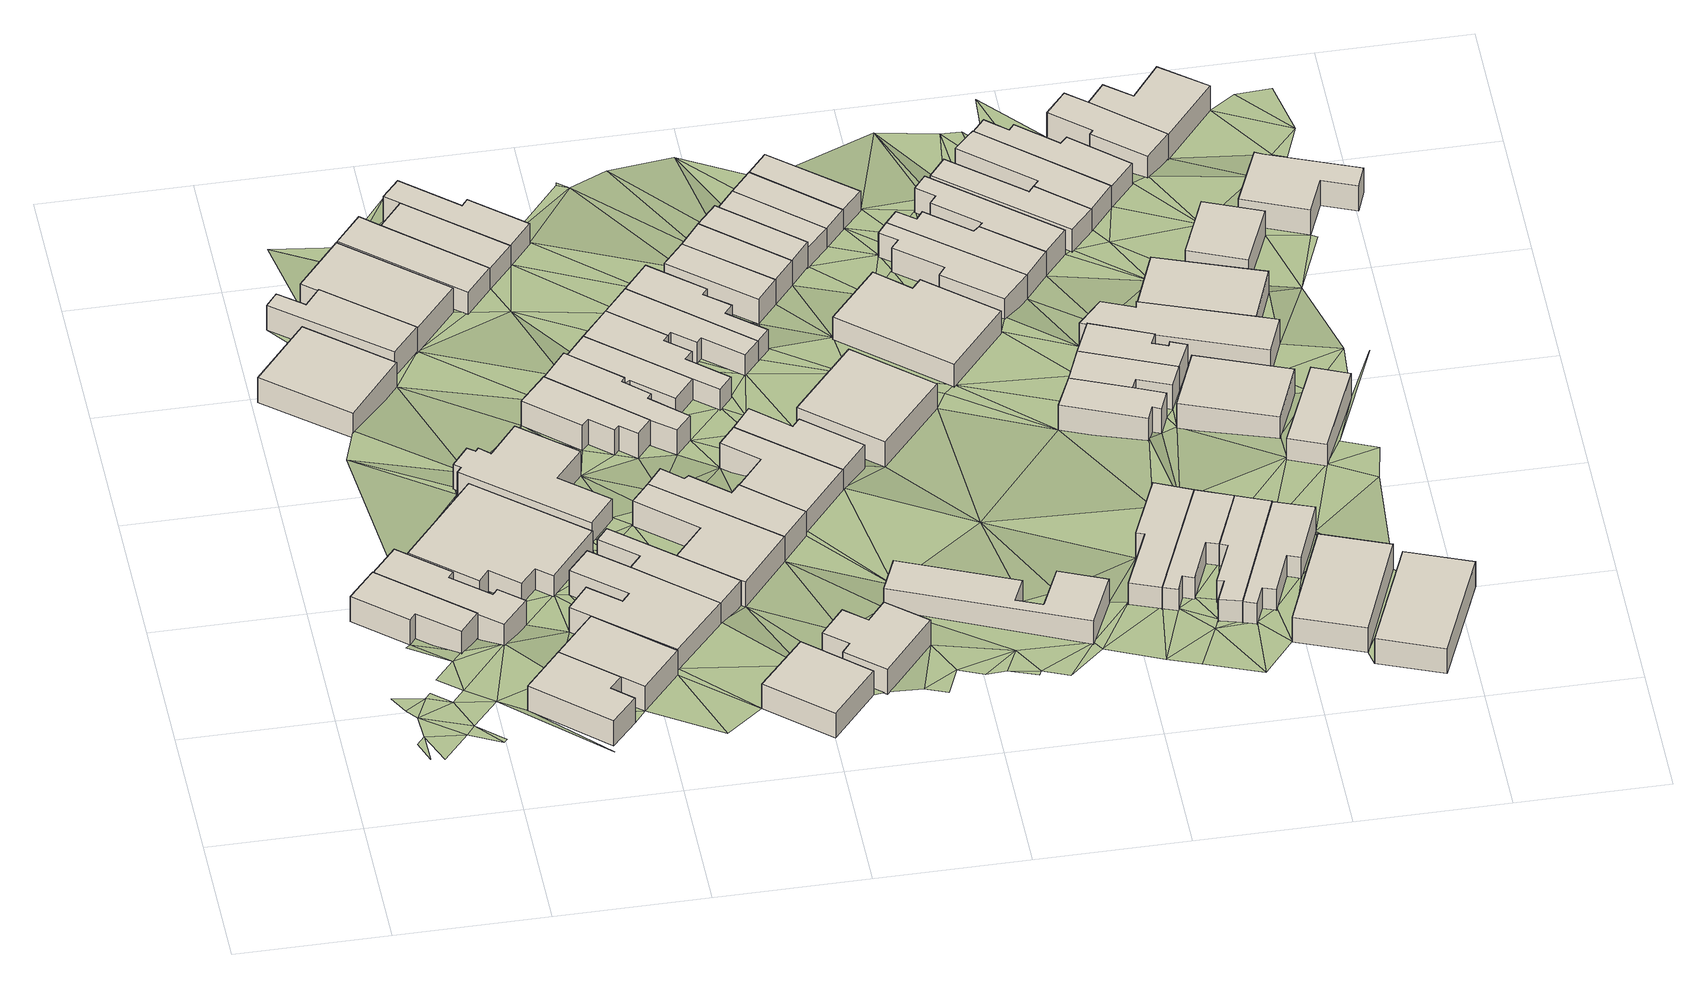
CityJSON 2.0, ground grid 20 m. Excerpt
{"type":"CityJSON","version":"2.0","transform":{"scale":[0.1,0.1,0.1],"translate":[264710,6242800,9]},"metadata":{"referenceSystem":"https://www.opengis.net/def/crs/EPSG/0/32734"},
"CityObjects":{
"building1":{"type":"Building","attributes":{"address":"41 Devon Street Woodstock Cape Town","building":"house","building:levels":1,"building_height":4.1,"plus_code":"4FRW3FC3+GVG","ground_height":13.13,"roof_height":17.23},"geometry":[{"type":"Solid","lod":"1","boundaries":[[[[0,1,2,3]],[[1,4,5,2]],[[4,6,7,5]],[[6,8,9,7]],[[8,10,11,9]],[[10,0,3,11]],[[3,2,5,7,9,11]],[[10,8,6,4,1,0]]]]}]},
"building2":{"type":"Building","attributes":{"address":"39 Devon Street Woodstock Cape Town","building":"house","building:levels":1,"building_height":4.1,"plus_code":"4FRW3FC3+GVH","ground_height":12.89,"roof_height":16.99},"geometry":[{"type":"Solid","lod":"1","boundaries":[[[[12,13,14,15]],[[13,16,17,14]],[[16,18,19,17]],[[18,20,21,19]],[[20,22,23,21]],[[22,24,25,23]],[[24,26,27,25]],[[26,28,29,27]],[[28,12,15,29]],[[15,14,17,19,21,23,25,27,29]],[[28,26,24,22,20,18,16,13,12]]]]}]},
"building3":{"type":"Building","attributes":{"address":"18 Devon Street Woodstock Cape Town","building":"house","building:levels":1,"building_height":4.1,"plus_code":"4FRW3FC3+MVP","ground_height":11.15,"roof_height":15.25},"geometry":[{"type":"Solid","lod":"1","boundaries":[[[[30,31,32,33]],[[31,34,35,32]],[[34,36,37,35]],[[36,30,33,37]],[[33,32,35,37]],[[36,34,31,30]]]]}]},
"building4":{"type":"Building","attributes":{"address":"50 Greatmore Street Woodstock Cape Town","building":"house","building:levels":1,"building_height":4.1,"plus_code":"4FRW3FC3+CXR","ground_height":13.8,"roof_height":17.9},"geometry":[{"type":"Solid","lod":"1","boundaries":[[[[38,39,40,41]],[[39,42,43,40]],[[42,44,45,43]],[[44,46,47,45]],[[46,48,49,47]],[[48,38,41,49]],[[41,40,43,45,47,49]],[[48,46,44,42,39,38]]]]}]},
"building5":{"type":"Building","attributes":{"address":"Devon Street Woodstock Cape Town","building":"house","building:levels":1,"building_height":4.1,"plus_code":"4FRW3FC3+HWG","ground_height":11.9,"roof_height":16},"geometry":[{"type":"Solid","lod":"1","boundaries":[[[[50,51,52,53]],[[51,54,55,52]],[[54,56,57,55]],[[56,58,59,57]],[[58,60,61,59]],[[60,62,63,61]],[[62,64,65,63]],[[64,50,53,65]],[[53,52,55,57,59,61,63,65]],[[64,62,60,58,56,54,51,50]]]]}]},
"building6":{"type":"Building","attributes":{"address":"16 Devon Street Woodstock Cape Town","building":"house","building:levels":1,"building_height":4.1,"plus_code":"4FRW3FC3+PV9","ground_height":11.15,"roof_height":15.25},"geometry":[{"type":"Solid","lod":"1","boundaries":[[[[66,67,68,69]],[[67,70,71,68]],[[70,72,73,71]],[[72,74,75,73]],[[74,76,77,75]],[[76,66,69,77]],[[69,68,71,73,75,77]],[[76,74,72,70,67,66]]]]}]},
"building7":{"type":"Building","attributes":{"address":"48 Greatmore Street Woodstock Cape Town","building":"house","building:levels":1,"building_height":4.1,"plus_code":"4FRW3FC3+FX8","ground_height":13.8,"roof_height":17.9},"geometry":[{"type":"Solid","lod":"1","boundaries":[[[[38,78,79,41]],[[78,80,81,79]],[[80,82,83,81]],[[82,39,40,83]],[[39,38,41,40]],[[41,79,81,83,40]],[[39,82,80,78,38]]]]}]},
"building8":{"type":"Building","attributes":{"address":"14 Devon Street Woodstock Cape Town","building":"house","building:levels":1,"building_height":4.1,"plus_code":"4FRW3FC3+PWM","ground_height":10.81,"roof_height":14.91},"geometry":[{"type":"Solid","lod":"1","boundaries":[[[[84,85,86,87]],[[85,88,89,86]],[[88,90,91,89]],[[90,92,93,91]],[[92,84,87,93]],[[87,86,89,91,93]],[[92,90,88,85,84]]]]}]},
"building9":{"type":"Building","attributes":{"address":"33 Devon Street Woodstock Cape Town","building":"house","building:levels":1,"building_height":4.1,"plus_code":"4FRW3FC3+HXR","ground_height":11.9,"roof_height":16},"geometry":[{"type":"Solid","lod":"1","boundaries":[[[[94,95,96,97]],[[95,98,99,96]],[[98,100,101,99]],[[100,102,103,101]],[[102,104,105,103]],[[104,106,107,105]],[[106,108,109,107]],[[108,110,111,109]],[[110,112,113,111]],[[112,114,115,113]],[[114,116,117,115]],[[116,94,97,117]],[[97,96,99,101,103,105,107,109,111,113,115,117]],[[116,114,112,110,108,106,104,102,100,98,95,94]]]]}]},
"building10":{"type":"Building","attributes":{"address":"46 Greatmore Street Woodstock Cape Town","building":"house","building:levels":1,"building_height":4.1,"plus_code":"4FRW3FC4+G22","ground_height":12.89,"roof_height":16.99},"geometry":[{"type":"Solid","lod":"1","boundaries":[[[[118,119,120,121]],[[119,122,123,120]],[[122,124,125,123]],[[124,126,127,125]],[[126,128,129,127]],[[128,130,131,129]],[[130,132,133,131]],[[132,134,135,133]],[[134,118,121,135]],[[121,120,123,125,127,129,131,133,135]],[[134,132,130,128,126,124,122,119,118]]]]}]},
"building11":{"type":"Building","attributes":{"address":"12 Devon Street Woodstock Cape Town","building":"house","building:levels":1,"building_height":4.1,"plus_code":"4FRW3FC3+QW5","ground_height":10.04,"roof_height":14.14},"geometry":[{"type":"Solid","lod":"1","boundaries":[[[[136,137,138,139]],[[137,140,141,138]],[[140,142,143,141]],[[142,144,145,143]],[[144,136,139,145]],[[139,138,141,143,145]],[[144,142,140,137,136]]]]}]},
"building12":{"type":"Building","attributes":{"address":"44 Greatmore Street Woodstock Cape Town","building":"house","building:levels":1,"building_height":4.1,"plus_code":"4FRW3FC4+G28","ground_height":12.8,"roof_height":16.9},"geometry":[{"type":"Solid","lod":"1","boundaries":[[[[146,147,148,149]],[[147,150,151,148]],[[150,152,153,151]],[[152,154,155,153]],[[154,156,157,155]],[[156,158,159,157]],[[158,146,149,159]],[[149,148,151,153,155,157,159]],[[158,156,154,152,150,147,146]]]]}]},
"building13":{"type":"Building","attributes":{"address":"10 Devon Street Woodstock Cape Town","building":"house","building:levels":1,"building_height":4.1,"plus_code":"4FRW3FC3+QX6","ground_height":9.81,"roof_height":13.91},"geometry":[{"type":"Solid","lod":"1","boundaries":[[[[160,161,162,163]],[[161,164,165,162]],[[164,166,167,165]],[[166,160,163,167]],[[163,162,165,167]],[[166,164,161,160]]]]}]},
"building14":{"type":"Building","attributes":{"address":"31 Devon Street Woodstock Cape Town","building":"house","building:levels":1,"building_height":4.1,"plus_code":"4FRW3FC3+JXQ","ground_height":11.9,"roof_height":16},"geometry":[{"type":"Solid","lod":"1","boundaries":[[[[168,169,170,171]],[[169,172,173,170]],[[172,174,175,173]],[[174,176,177,175]],[[176,178,179,177]],[[178,180,181,179]],[[180,182,183,181]],[[182,168,171,183]],[[171,170,173,175,177,179,181,183]],[[182,180,178,176,174,172,169,168]]]]}]},
"building15":{"type":"Building","attributes":{"address":"31 Greatmore Street Woodstock Cape Town","building":"house","building:levels":1,"building_height":4.1,"plus_code":"4FRW3FC4+C3P","ground_height":13.75,"roof_height":17.85},"geometry":[{"type":"Solid","lod":"1","boundaries":[[[[184,185,186,187]],[[185,188,189,186]],[[188,190,191,189]],[[190,184,187,191]],[[187,186,189,191]],[[190,188,185,184]]]]}]},
"building16":{"type":"Building","attributes":{"address":"8 Devon Street Woodstock Cape Town","building":"house","building:levels":1,"building_height":4.1,"plus_code":"4FRW3FC3+QXG","ground_height":9.81,"roof_height":13.91},"geometry":[{"type":"Solid","lod":"1","boundaries":[[[[161,160,163,162]],[[160,192,193,163]],[[192,194,195,193]],[[194,196,197,195]],[[196,198,199,197]],[[198,200,201,199]],[[200,161,162,201]],[[162,163,193,195,197,199,201]],[[200,198,196,194,192,160,161]]]]}]},
"building17":{"type":"Building","attributes":{"address":"42 Greatmore Street Woodstock Cape Town","building":"house","building:levels":1,"building_height":4.1,"plus_code":"4FRW3FC4+G3J","ground_height":12.8,"roof_height":16.9},"geometry":[{"type":"Solid","lod":"1","boundaries":[[[[202,203,204,205]],[[203,206,207,204]],[[206,208,209,207]],[[208,147,148,209]],[[147,146,149,148]],[[146,210,211,149]],[[210,202,205,211]],[[205,204,207,209,148,149,211]],[[210,146,147,208,206,203,202]]]]}]},
"building18":{"type":"Building","attributes":{"address":"29 Devon Street Woodstock Cape Town","building":"house","building:levels":1,"building_height":4.1,"plus_code":"4FRW3FC4+J2V","ground_height":11.76,"roof_height":15.86},"geometry":[{"type":"Solid","lod":"1","boundaries":[[[[212,213,214,215]],[[213,216,217,214]],[[216,218,219,217]],[[218,220,221,219]],[[220,222,223,221]],[[222,224,225,223]],[[224,226,227,225]],[[226,228,229,227]],[[228,212,215,229]],[[215,214,217,219,221,223,225,227,229]],[[228,226,224,222,220,218,216,213,212]]]]}]},
"building19":{"type":"Building","attributes":{"address":"40 Greatmore Street Woodstock Cape Town","building":"house","building:levels":1,"building_height":4.1,"plus_code":"4FRW3FC4+H33","ground_height":12.8,"roof_height":16.9},"geometry":[{"type":"Solid","lod":"1","boundaries":[[[[203,202,205,204]],[[202,230,231,205]],[[230,232,233,231]],[[232,234,235,233]],[[234,236,237,235]],[[236,238,239,237]],[[238,240,241,239]],[[240,203,204,241]],[[204,205,231,233,235,237,239,241]],[[240,238,236,234,232,230,202,203]]]]}]},
"building20":{"type":"Building","attributes":{"address":"27 Devon Street Woodstock Cape Town","building":"house","building:levels":1,"building_height":4.1,"plus_code":"4FRW3FC4+M28","ground_height":10.81,"roof_height":14.91},"geometry":[{"type":"Solid","lod":"1","boundaries":[[[[242,243,244,245]],[[243,246,247,244]],[[246,248,249,247]],[[248,250,251,249]],[[250,252,253,251]],[[252,242,245,253]],[[245,244,247,249,251,253]],[[252,250,248,246,243,242]]]]}]},
"building21":{"type":"Building","attributes":{"address":"29 Greatmore Street Woodstock Cape Town","building":"house","building:levels":1,"building_height":4.1,"plus_code":"4FRW3FC4+F43","ground_height":13.37,"roof_height":17.47},"geometry":[{"type":"Solid","lod":"1","boundaries":[[[[254,255,256,257]],[[255,258,259,256]],[[258,260,261,259]],[[260,262,263,261]],[[262,264,265,263]],[[264,266,267,265]],[[266,268,269,267]],[[268,254,257,269]],[[257,256,259,261,263,265,267,269]],[[268,266,264,262,260,258,255,254]]]]}]},
"building22":{"type":"Building","attributes":{"address":"25 Devon Street Woodstock Cape Town","building":"house","building:levels":1,"building_height":4.1,"plus_code":"4FRW3FC4+M2H","ground_height":10.81,"roof_height":14.91},"geometry":[{"type":"Solid","lod":"1","boundaries":[[[[270,242,245,271]],[[242,252,253,245]],[[252,272,273,253]],[[272,274,275,273]],[[274,276,277,275]],[[276,278,279,277]],[[278,280,281,279]],[[280,282,283,281]],[[282,270,271,283]],[[271,245,253,273,275,277,279,281,283]],[[282,280,278,276,274,272,252,242,270]]]]}]},
"building23":{"type":"Building","attributes":{"address":"38 Greatmore Street Woodstock Cape Town","building":"house","building:levels":1,"building_height":4.1,"plus_code":"4FRW3FC4+H3Q","ground_height":11.76,"roof_height":15.86},"geometry":[{"type":"Solid","lod":"1","boundaries":[[[[284,285,286,287]],[[285,288,289,286]],[[288,290,291,289]],[[290,292,293,291]],[[292,294,295,293]],[[294,284,287,295]],[[287,286,289,291,293,295]],[[294,292,290,288,285,284]]]]}]},
"building24":{"type":"Building","attributes":{"address":"23 Devon Street Woodstock Cape Town","building":"house","building:levels":1,"building_height":4.1,"plus_code":"4FRW3FC4+M3R","ground_height":10.81,"roof_height":14.91},"geometry":[{"type":"Solid","lod":"1","boundaries":[[[[296,270,271,297]],[[270,282,283,271]],[[282,298,299,283]],[[298,300,301,299]],[[300,302,303,301]],[[302,304,305,303]],[[304,306,307,305]],[[306,296,297,307]],[[297,271,283,299,301,303,305,307]],[[306,304,302,300,298,282,270,296]]]]}]},
"building25":{"type":"Building","attributes":{"address":"36 Greatmore Street Woodstock Cape Town","building":"house","building:levels":1,"building_height":4.1,"plus_code":"4FRW3FC4+H4V","ground_height":11.76,"roof_height":15.86},"geometry":[{"type":"Solid","lod":"1","boundaries":[[[[284,308,309,287]],[[308,310,311,309]],[[310,312,313,311]],[[312,314,315,313]],[[314,285,286,315]],[[285,284,287,286]],[[287,309,311,313,315,286]],[[285,314,312,310,308,284]]]]}]},
"building26":{"type":"Building","attributes":{"address":"21 Devon Street Woodstock Cape Town","building":"house","building:levels":1,"building_height":4.1,"plus_code":"4FRW3FC4+M3W","ground_height":10.82,"roof_height":14.92},"geometry":[{"type":"Solid","lod":"1","boundaries":[[[[296,306,307,297]],[[306,316,317,307]],[[316,318,319,317]],[[318,320,321,319]],[[320,322,323,321]],[[322,324,325,323]],[[324,326,327,325]],[[326,296,297,327]],[[297,307,317,319,321,323,325,327]],[[326,324,322,320,318,316,306,296]]]]}]},
"building27":{"type":"Building","attributes":{"address":"19B Devon Street Woodstock Cape Town","building":"house","building:levels":1,"building_height":4.1,"plus_code":"4FRW3FC4+P39","ground_height":10.82,"roof_height":14.92},"geometry":[{"type":"Solid","lod":"1","boundaries":[[[[328,329,330,331]],[[329,332,333,330]],[[332,334,335,333]],[[334,328,331,335]],[[331,330,333,335]],[[334,332,329,328]]]]}]},
"building28":{"type":"Building","attributes":{"address":"25 Greatmore Street Woodstock Cape Town","building":"house","building:levels":1,"building_height":4.1,"plus_code":"4FRW3FC4+F5G","ground_height":12.8,"roof_height":16.9},"geometry":[{"type":"Solid","lod":"1","boundaries":[[[[336,337,338,339]],[[337,340,341,338]],[[340,342,343,341]],[[342,344,345,343]],[[344,346,347,345]],[[346,348,349,347]],[[348,350,351,349]],[[350,336,339,351]],[[339,338,341,343,345,347,349,351]],[[350,348,346,344,342,340,337,336]]]]}]},
"building29":{"type":"Building","attributes":{"address":"19A Devon Street Woodstock Cape Town","building":"house","building:levels":1,"building_height":4.1,"plus_code":"4FRW3FC4+P4C","ground_height":10.82,"roof_height":14.92},"geometry":[{"type":"Solid","lod":"1","boundaries":[[[[352,328,331,353]],[[328,334,335,331]],[[334,354,355,335]],[[354,352,353,355]],[[353,331,335,355]],[[354,334,328,352]]]]}]},
"building30":{"type":"Building","attributes":{"address":"32 Greatmore Street Woodstock Cape Town","building":"house","building:levels":1,"building_height":4.1,"plus_code":"4FRW3FC4+J5C","ground_height":11.6,"roof_height":15.7},"geometry":[{"type":"Solid","lod":"1","boundaries":[[[[356,357,358,359]],[[357,360,361,358]],[[360,362,363,361]],[[362,356,359,363]],[[359,358,361,363]],[[362,360,357,356]]]]}]},
"building31":{"type":"Building","attributes":{"address":"19 Devon Street Woodstock Cape Town","building":"house","building:levels":1,"building_height":4.1,"plus_code":"4FRW3FC4+P4M","ground_height":10.82,"roof_height":14.92},"geometry":[{"type":"Solid","lod":"1","boundaries":[[[[364,352,353,365]],[[352,354,355,353]],[[354,366,367,355]],[[366,364,365,367]],[[365,353,355,367]],[[366,354,352,364]]]]}]},
"building32":{"type":"Building","attributes":{"address":"17B Devon Street Woodstock Cape Town","building":"house","building:levels":1,"building_height":4.1,"plus_code":"4FRW3FC4+P4W","ground_height":9.77,"roof_height":13.87},"geometry":[{"type":"Solid","lod":"1","boundaries":[[[[368,369,370,371]],[[369,372,373,370]],[[372,374,375,373]],[[374,368,371,375]],[[371,370,373,375]],[[374,372,369,368]]]]}]},
"building33":{"type":"Building","attributes":{"address":"17A Devon Street Woodstock Cape Town","building":"house","building:levels":1,"building_height":4.1,"plus_code":"4FRW3FC4+Q49","ground_height":9.77,"roof_height":13.87},"geometry":[{"type":"Solid","lod":"1","boundaries":[[[[376,377,378,379]],[[377,368,371,378]],[[368,374,375,371]],[[374,376,379,375]],[[379,378,371,375]],[[374,368,377,376]]]]}]},
"building34":{"type":"Building","attributes":{"address":"17 Devon Street Woodstock Cape Town","building":"house","building:levels":1,"building_height":4.1,"plus_code":"4FRW3FC4+Q5C","ground_height":9.77,"roof_height":13.87},"geometry":[{"type":"Solid","lod":"1","boundaries":[[[[377,376,379,378]],[[376,380,381,379]],[[380,382,383,381]],[[382,377,378,383]],[[378,379,381,383]],[[382,380,376,377]]]]}]},
"building35":{"type":"Building","attributes":{"address":"28 Greatmore Street Woodstock Cape Town","building":"house","building:levels":1,"building_height":4.1,"plus_code":"4FRW3FC4+M5H","ground_height":10.89,"roof_height":14.99},"geometry":[{"type":"Solid","lod":"1","boundaries":[[[[384,385,386,387]],[[385,388,389,386]],[[388,390,391,389]],[[390,392,393,391]],[[392,394,395,393]],[[394,384,387,395]],[[387,386,389,391,393,395]],[[394,392,390,388,385,384]]]]}]},
"building36":{"type":"Building","attributes":{"address":"6 York Street Woodstock Cape Town","building":"house","building:levels":1,"building_height":4.1,"plus_code":"4FRW3FC4+F7P","ground_height":12.21,"roof_height":16.31},"geometry":[{"type":"Solid","lod":"1","boundaries":[[[[396,397,398,399]],[[397,400,401,398]],[[400,402,403,401]],[[402,404,405,403]],[[404,406,407,405]],[[406,396,399,407]],[[399,398,401,403,405,407]],[[406,404,402,400,397,396]]]]}]},
"building37":{"type":"Building","attributes":{"address":"26 Greatmore Street Woodstock Cape Town","building":"house","building:levels":1,"building_height":4.1,"plus_code":"4FRW3FC4+P63","ground_height":10.55,"roof_height":14.65},"geometry":[{"type":"Solid","lod":"1","boundaries":[[[[408,409,410,411]],[[409,412,413,410]],[[412,414,415,413]],[[414,416,417,415]],[[416,418,419,417]],[[418,420,421,419]],[[420,422,423,421]],[[422,408,411,423]],[[411,410,413,415,417,419,421,423]],[[422,420,418,416,414,412,409,408]]]]}]},
"building38":{"type":"Building","attributes":{"address":"8 York Street Woodstock Cape Town","building":"house","building:levels":1,"building_height":4.1,"plus_code":"4FRW3FC4+G82","ground_height":12.21,"roof_height":16.31},"geometry":[{"type":"Solid","lod":"1","boundaries":[[[[396,406,407,399]],[[406,424,425,407]],[[424,426,427,425]],[[426,428,429,427]],[[428,430,431,429]],[[430,432,433,431]],[[432,434,435,433]],[[434,396,399,435]],[[399,407,425,427,429,431,433,435]],[[434,432,430,428,426,424,406,396]]]]}]},
"building39":{"type":"Building","attributes":{"address":"24 Greatmore Street Woodstock Cape Town","building":"house","building:levels":1,"building_height":4.1,"plus_code":"4FRW3FC4+P69","ground_height":10.55,"roof_height":14.65},"geometry":[{"type":"Solid","lod":"1","boundaries":[[[[408,436,437,411]],[[436,438,439,437]],[[438,440,441,439]],[[440,442,443,441]],[[442,444,445,443]],[[444,446,447,445]],[[446,409,410,447]],[[409,408,411,410]],[[411,437,439,441,443,445,447,410]],[[409,446,444,442,440,438,436,408]]]]}]},
"building40":{"type":"Building","attributes":{"address":"19 Greatmore Street Woodstock Cape Town","building":"house","building:levels":1,"building_height":4.1,"plus_code":"4FRW3FC4+J74","ground_height":11.37,"roof_height":15.47},"geometry":[{"type":"Solid","lod":"1","boundaries":[[[[448,449,450,451]],[[449,452,453,450]],[[452,454,455,453]],[[454,456,457,455]],[[456,458,459,457]],[[458,460,461,459]],[[460,448,451,461]],[[451,450,453,455,457,459,461]],[[460,458,456,454,452,449,448]]]]}]},
"building41":{"type":"Building","attributes":{"address":"10 York Street Woodstock Cape Town","building":"house","building:levels":1,"building_height":4.1,"plus_code":"4FRW3FC4+F8F","ground_height":12.21,"roof_height":16.31},"geometry":[{"type":"Solid","lod":"1","boundaries":[[[[434,432,433,435]],[[432,462,463,433]],[[462,464,465,463]],[[464,466,467,465]],[[466,468,469,467]],[[468,470,471,469]],[[470,472,473,471]],[[472,434,435,473]],[[435,433,463,465,467,469,471,473]],[[472,470,468,466,464,462,432,434]]]]}]},
"building42":{"type":"Building","attributes":{"address":"22 Greatmore Street Woodstock Cape Town","building":"house","building:levels":1,"building_height":4.1,"plus_code":"4FRW3FC4+P6Q","ground_height":10.55,"roof_height":14.65},"geometry":[{"type":"Solid","lod":"1","boundaries":[[[[436,474,475,437]],[[474,476,477,475]],[[476,478,479,477]],[[478,480,481,479]],[[480,482,483,481]],[[482,484,485,483]],[[484,438,439,485]],[[438,436,437,439]],[[437,475,477,479,481,483,485,439]],[[438,484,482,480,478,476,474,436]]]]}]},
"building43":{"type":"Building","attributes":{"address":"17 Greatmore Street Woodstock Cape Town","building":"house","building:levels":1,"building_height":4.1,"plus_code":"4FRW3FC4+J7G","ground_height":11.37,"roof_height":15.47},"geometry":[{"type":"Solid","lod":"1","boundaries":[[[[449,448,451,450]],[[448,486,487,451]],[[486,488,489,487]],[[488,490,491,489]],[[490,492,493,491]],[[492,449,450,493]],[[450,451,487,489,491,493]],[[492,490,488,486,448,449]]]]}]},
"building44":{"type":"Building","attributes":{"address":"12 York Street Woodstock Cape Town","building":"house","building:levels":1,"building_height":4.1,"plus_code":"4FRW3FC4+F8X","ground_height":12.15,"roof_height":16.25},"geometry":[{"type":"Solid","lod":"1","boundaries":[[[[494,495,496,497]],[[495,498,499,496]],[[498,500,501,499]],[[500,502,503,501]],[[502,504,505,503]],[[504,506,507,505]],[[506,508,509,507]],[[508,494,497,509]],[[497,496,499,501,503,505,507,509]],[[508,506,504,502,500,498,495,494]]]]}]},
"building45":{"type":"Building","attributes":{"address":"20 Greatmore Street Woodstock Cape Town","building":"house","building:levels":1,"building_height":4.1,"plus_code":"4FRW3FC4+P7M","ground_height":9.9,"roof_height":14},"geometry":[{"type":"Solid","lod":"1","boundaries":[[[[510,511,512,513]],[[511,514,515,512]],[[514,516,517,515]],[[516,518,519,517]],[[518,520,521,519]],[[520,510,513,521]],[[513,512,515,517,519,521]],[[520,518,516,514,511,510]]]]}]},
"building46":{"type":"Building","attributes":{"address":"15 Greatmore Street Woodstock Cape Town","building":"house","building:levels":1,"building_height":4.1,"plus_code":"4FRW3FC4+J7Q","ground_height":11.37,"roof_height":15.47},"geometry":[{"type":"Solid","lod":"1","boundaries":[[[[492,490,491,493]],[[490,522,523,491]],[[522,524,525,523]],[[524,526,527,525]],[[526,528,529,527]],[[528,530,531,529]],[[530,532,533,531]],[[532,492,493,533]],[[493,491,523,525,527,529,531,533]],[[532,530,528,526,524,522,490,492]]]]}]},
"building47":{"type":"Building","attributes":{"address":"14 York Street Woodstock Cape Town","building":"house","building:levels":1,"building_height":4.1,"plus_code":"4FRW3FC4+F93","ground_height":12.98,"roof_height":17.08},"geometry":[{"type":"Solid","lod":"1","boundaries":[[[[534,535,536,537]],[[535,538,539,536]],[[538,540,541,539]],[[540,534,537,541]],[[537,536,539,541]],[[540,538,535,534]]]]}]},
"building48":{"type":"Building","attributes":{"address":"18 Greatmore Street Woodstock Cape Town","building":"house","building:levels":1,"building_height":4.1,"plus_code":"4FRW3FC4+Q77","ground_height":9.9,"roof_height":14},"geometry":[{"type":"Solid","lod":"1","boundaries":[[[[510,542,543,513]],[[542,544,545,543]],[[544,546,547,545]],[[546,548,549,547]],[[548,511,512,549]],[[511,510,513,512]],[[513,543,545,547,549,512]],[[511,548,546,544,542,510]]]]}]},
"building49":{"type":"Building","attributes":{"address":"13 Greatmore Street Woodstock Cape Town","building":"house","building:levels":1,"building_height":4.1,"plus_code":"4FRW3FC4+J8Q","ground_height":11.23,"roof_height":15.33},"geometry":[{"type":"Solid","lod":"1","boundaries":[[[[550,551,552,553]],[[551,554,555,552]],[[554,556,557,555]],[[556,558,559,557]],[[558,560,561,559]],[[560,562,563,561]],[[562,564,565,563]],[[564,566,567,565]],[[566,550,553,567]],[[553,552,555,557,559,561,563,565,567]],[[566,564,562,560,558,556,554,551,550]]]]}]},
"building50":{"type":"Building","attributes":{"address":"Ons Plek 7 York Street Woodstock 7915 Cape Town","building":"residence","building:levels":1,"amenity":"social_facility","social_facility":"shelter","building_height":4.1,"plus_code":"4FRW3FC4+H8X","ground_height":11.23,"roof_height":15.33},"geometry":[{"type":"Solid","lod":"1","boundaries":[[[[568,569,570,571]],[[569,572,573,570]],[[572,574,575,573]],[[574,568,571,575]],[[571,570,573,575]],[[574,572,569,568]]]]}]},
"building51":{"type":"Building","attributes":{"address":"16 Greatmore Street Woodstock Cape Town","building":"house","building:levels":1,"building_height":4.1,"plus_code":"4FRW3FC4+Q79","ground_height":9.74,"roof_height":13.84},"geometry":[{"type":"Solid","lod":"1","boundaries":[[[[576,577,578,579]],[[577,580,581,578]],[[580,582,583,581]],[[582,584,585,583]],[[584,586,587,585]],[[586,588,589,587]],[[588,590,591,589]],[[590,576,579,591]],[[579,578,581,583,585,587,589,591]],[[590,588,586,584,582,580,577,576]]]]}]},
"building52":{"type":"Building","attributes":{"address":"16 York Street Woodstock Cape Town","building":"house","building:levels":1,"building_height":4.1,"plus_code":"4FRW3FC4+CCJ","ground_height":12.98,"roof_height":17.08},"geometry":[{"type":"Solid","lod":"1","boundaries":[[[[592,593,594,595]],[[593,596,597,594]],[[596,598,599,597]],[[598,592,595,599]],[[595,594,597,599]],[[598,596,593,592]]]]}]},
"building53":{"type":"Building","attributes":{"address":"9 Greatmore Street Woodstock Cape Town","building":"house","building:levels":1,"building_height":4.1,"plus_code":"4FRW3FC4+M89","ground_height":10.55,"roof_height":14.65},"geometry":[{"type":"Solid","lod":"1","boundaries":[[[[600,601,602,603]],[[601,604,605,602]],[[604,606,607,605]],[[606,600,603,607]],[[603,602,605,607]],[[606,604,601,600]]]]}]},
"building54":{"type":"Building","attributes":{"address":"9 York Street Woodstock Cape Town","building":"house","building:levels":1,"building_height":4.1,"plus_code":"4FRW3FC4+H9G","ground_height":11.23,"roof_height":15.33},"geometry":[{"type":"Solid","lod":"1","boundaries":[[[[608,609,610,611]],[[609,612,613,610]],[[612,614,615,613]],[[614,608,611,615]],[[611,610,613,615]],[[614,612,609,608]]]]}]},
"building55":{"type":"Building","attributes":{"address":"14 Greatmore Street Woodstock Cape Town","building":"house","building:levels":1,"building_height":4.1,"plus_code":"4FRW3FC4+Q8M","ground_height":9.74,"roof_height":13.84},"geometry":[{"type":"Solid","lod":"1","boundaries":[[[[616,617,618,619]],[[617,620,621,618]],[[620,622,623,621]],[[622,624,625,623]],[[624,626,627,625]],[[626,628,629,627]],[[628,616,619,629]],[[619,618,621,623,625,627,629]],[[628,626,624,622,620,617,616]]]]}]},
"building56":{"type":"Building","attributes":{"address":"7 Greatmore Street Woodstock Cape Town","building":"house","building:levels":1,"building_height":4.1,"plus_code":"4FRW3FC4+P93","ground_height":10.29,"roof_height":14.39},"geometry":[{"type":"Solid","lod":"1","boundaries":[[[[630,631,632,633]],[[631,634,635,632]],[[634,636,637,635]],[[636,630,633,637]],[[633,632,635,637]],[[636,634,631,630]]]]}]},
"building57":{"type":"Building","attributes":{"address":"12 Greatmore Street Woodstock Cape Town","building":"house","building:levels":1,"building_height":4.1,"plus_code":"4FRW3FC4+Q8Q","ground_height":9.48,"roof_height":13.58},"geometry":[{"type":"Solid","lod":"1","boundaries":[[[[638,639,640,641]],[[639,642,643,640]],[[642,644,645,643]],[[644,646,647,645]],[[646,648,649,647]],[[648,638,641,649]],[[641,640,643,645,647,649]],[[648,646,644,642,639,638]]]]}]},
"building58":{"type":"Building","attributes":{"address":"5 Greatmore Street Woodstock Cape Town","building":"house","building:levels":1,"building_height":4.1,"plus_code":"4FRW3FC4+PCF","ground_height":10.29,"roof_height":14.39},"geometry":[{"type":"Solid","lod":"1","boundaries":[[[[650,651,652,653]],[[651,654,655,652]],[[654,656,657,655]],[[656,658,659,657]],[[658,660,661,659]],[[660,662,663,661]],[[662,650,653,663]],[[653,652,655,657,659,661,663]],[[662,660,658,656,654,651,650]]]]}]},
"terrain1":{"type":"TINRelief","geometry":[{"type":"CompositeSurface","lod":"1","boundaries":[[[664,665,666]],[[667,668,669]],[[670,668,667]],[[671,664,672]],[[671,670,664]],[[670,673,668]],[[671,674,670]],[[670,674,673]],[[673,675,668]],[[674,671,676]],[[677,1,678]],[[673,674,679]],[[676,680,674]],[[681,682,677]],[[673,679,682]],[[4,1,683]],[[683,1,677]],[[684,677,682]],[[682,679,684]],[[684,683,677]],[[685,686,687]],[[683,684,8]],[[42,679,688]],[[679,42,39]],[[687,686,689]],[[39,684,679]],[[690,689,686]],[[691,685,687]],[[689,690,692]],[[693,685,691]],[[20,689,692]],[[20,694,689]],[[694,20,695]],[[696,693,102]],[[684,39,132]],[[691,687,50]],[[20,18,695]],[[684,132,18]],[[697,693,691]],[[72,31,74]],[[102,693,697]],[[698,695,18]],[[699,67,66]],[[82,132,39]],[[18,132,698]],[[102,30,696]],[[78,48,46]],[[48,78,38]],[[700,695,698]],[[106,697,691]],[[74,31,30]],[[701,702,699]],[[132,130,698]],[[698,130,124]],[[703,691,50]],[[102,100,98]],[[132,82,704]],[[122,698,124]],[[701,142,702]],[[74,30,76]],[[126,124,130]],[[142,705,702]],[[706,698,122]],[[94,102,98]],[[30,102,169]],[[707,698,706]],[[82,80,704]],[[130,128,126]],[[94,98,95]],[[80,78,708]],[[707,703,50]],[[706,122,709]],[[94,169,102]],[[709,707,706]],[[142,140,705]],[[122,119,709]],[[168,76,30]],[[701,85,142]],[[709,710,707]],[[710,703,707]],[[704,80,185]],[[185,80,708]],[[119,711,709]],[[168,30,169]],[[712,169,94]],[[705,140,713]],[[714,703,710]],[[715,142,85]],[[140,137,200]],[[712,94,116]],[[76,715,85]],[[114,716,116]],[[716,703,714]],[[710,717,714]],[[713,140,200]],[[172,169,712]],[[200,137,161]],[[715,76,718]],[[184,704,185]],[[76,168,719]],[[172,712,116]],[[704,184,720]],[[716,721,116]],[[721,716,714]],[[719,718,76]],[[722,713,200]],[[722,200,198]],[[176,172,116]],[[208,714,717]],[[721,723,116]],[[174,172,176]],[[176,116,180]],[[718,724,715]],[[116,723,180]],[[720,210,146]],[[184,210,720]],[[198,194,725]],[[176,180,178]],[[196,194,198]],[[724,718,726]],[[242,718,719]],[[236,723,238]],[[727,210,184]],[[218,180,723]],[[184,728,727]],[[725,194,729]],[[184,190,728]],[[180,218,182]],[[730,727,728]],[[242,270,718]],[[236,288,723]],[[731,210,727]],[[190,730,728]],[[732,733,224]],[[734,727,730]],[[288,218,723]],[[732,224,735]],[[296,726,718]],[[234,736,236]],[[731,202,210]],[[729,194,737]],[[190,738,730]],[[224,739,735]],[[224,222,739]],[[288,236,736]],[[296,718,270]],[[234,232,736]],[[222,220,739]],[[288,220,218]],[[326,737,726]],[[232,740,736]],[[288,736,741]],[[220,288,285]],[[731,742,202]],[[739,220,743]],[[744,729,737]],[[745,731,746]],[[326,726,296]],[[232,230,740]],[[743,747,739]],[[220,285,314]],[[731,745,742]],[[220,314,743]],[[254,738,748]],[[230,202,350]],[[282,749,750]],[[751,729,744]],[[350,202,742]],[[282,752,298]],[[750,752,282]],[[753,754,750]],[[350,740,230]],[[742,745,254]],[[755,748,756]],[[737,326,328]],[[743,314,757]],[[328,744,737]],[[757,754,743]],[[755,254,748]],[[751,744,758]],[[752,750,759]],[[754,759,750]],[[759,760,752]],[[761,740,350]],[[762,757,314]],[[757,759,754]],[[762,314,312]],[[326,324,329]],[[326,329,328]],[[757,762,759]],[[742,254,763]],[[310,762,312]],[[763,254,755]],[[320,324,322]],[[763,755,764]],[[352,744,328]],[[352,765,744]],[[324,332,329]],[[766,762,310]],[[767,320,318]],[[324,320,332]],[[768,763,764]],[[762,360,759]],[[769,761,350]],[[767,332,320]],[[766,761,356]],[[356,762,766]],[[770,759,360]],[[742,763,771]],[[772,763,768]],[[772,768,773]],[[765,352,364]],[[360,767,770]],[[769,356,761]],[[769,350,774]],[[364,775,765]],[[776,332,767]],[[334,332,776]],[[771,763,772]],[[767,360,776]],[[777,778,774]],[[772,779,771]],[[775,364,368]],[[354,334,776]],[[774,778,780]],[[769,357,356]],[[769,774,780]],[[775,368,377]],[[781,771,779]],[[360,782,776]],[[775,377,382]],[[390,354,776]],[[354,390,783]],[[360,357,784]],[[771,781,785]],[[360,784,782]],[[400,769,780]],[[786,771,785]],[[787,783,788]],[[452,357,769]],[[783,390,788]],[[400,780,786]],[[781,789,790]],[[785,781,790]],[[787,788,791]],[[784,357,452]],[[390,388,385]],[[786,785,400]],[[792,788,390]],[[390,385,792]],[[452,782,784]],[[769,400,397]],[[793,791,788]],[[794,790,789]],[[795,788,792]],[[769,397,452]],[[796,789,797]],[[400,785,402]],[[791,793,798]],[[799,791,798]],[[796,794,789]],[[792,385,800]],[[382,799,801]],[[800,385,802]],[[803,802,385]],[[449,782,452]],[[794,804,805]],[[796,797,806]],[[807,799,798]],[[794,796,808]],[[804,794,808]],[[798,809,810]],[[492,803,782]],[[449,492,782]],[[810,807,798]],[[802,803,811]],[[808,812,804]],[[807,813,799]],[[796,814,808]],[[801,799,813]],[[815,812,808]],[[806,816,796]],[[810,817,807]],[[818,804,812]],[[816,814,796]],[[819,807,817]],[[810,820,817]],[[818,821,804]],[[452,397,822]],[[823,811,803]],[[816,806,824]],[[825,818,812]],[[817,820,826]],[[813,827,801]],[[828,817,826]],[[803,492,823]],[[396,829,397]],[[801,827,516]],[[822,397,829]],[[811,823,408]],[[830,831,816]],[[824,830,816]],[[823,492,532]],[[801,516,832]],[[813,474,827]],[[396,434,829]],[[458,822,829]],[[830,824,833]],[[456,822,458]],[[408,823,834]],[[516,546,832]],[[458,829,835]],[[408,834,436]],[[460,486,448]],[[830,833,836]],[[516,837,546]],[[544,832,546]],[[835,460,458]],[[486,460,488]],[[838,827,474]],[[833,824,535]],[[516,839,837]],[[835,488,460]],[[544,840,832]],[[841,829,434]],[[829,841,835]],[[842,546,837]],[[490,488,835]],[[544,588,840]],[[843,834,844]],[[436,834,606]],[[845,490,835]],[[434,472,841]],[[530,528,524]],[[526,524,528]],[[606,474,436]],[[535,508,833]],[[530,524,522]],[[606,834,843]],[[588,586,584]],[[596,593,540]],[[846,588,584]],[[845,522,490]],[[838,474,606]],[[847,848,838]],[[849,835,841]],[[850,472,508]],[[508,535,534]],[[847,838,606]],[[622,846,584]],[[522,551,530]],[[850,841,472]],[[534,540,593]],[[580,584,582]],[[522,845,551]],[[580,622,584]],[[848,847,851]],[[847,606,852]],[[622,580,624]],[[853,508,534]],[[574,551,845]],[[849,841,614]],[[850,508,853]],[[580,626,624]],[[851,847,854]],[[580,855,626]],[[847,852,854]],[[849,614,574]],[[852,606,856]],[[851,854,855]],[[857,626,855]],[[614,551,574]],[[858,850,859]],[[850,853,859]],[[612,850,858]],[[857,855,854]],[[856,556,554]],[[856,630,852]],[[860,551,614]],[[554,551,860]],[[612,860,614]],[[861,856,554]],[[612,858,862]],[[630,856,861]],[[854,654,857]],[[860,861,554]],[[654,616,857]],[[656,854,631]],[[631,630,861]],[[656,654,854]],[[656,631,658]],[[861,658,631]],[[616,654,863]],[[639,616,863]],[[861,864,658]],[[863,654,651]],[[863,865,639]],[[865,866,639]],[[863,867,865]],[[866,865,868]]]}]}
},
"vertices":[
[43,338,41],[108,283,41],[108,283,82],[43,338,82],[116,293,41],[116,293,82],[167,251,41],[167,251,82],[192,281,41],[192,281,82],[78,378,41],[78,378,82],
[78,378,39],[192,281,39],[192,281,80],[78,378,80],[221,257,39],[221,257,80],[255,296,39],[255,296,80],[224,322,39],[224,322,80],[217,314,39],[217,314,80],[169,354,39],[169,354,80],[176,363,39],[176,363,80],[112,417,39],[112,417,80],
[178,774,21],[75,859,21],[75,859,62],[178,774,62],[5,776,21],[5,776,62],[109,691,21],[109,691,62],
[344,127,48],[276,186,48],[276,186,89],[344,127,89],[228,131,48],[228,131,89],[321,49,48],[321,49,89],[354,86,48],[354,86,89],[328,109,48],[328,109,89],
[225,531,29],[129,418,29],[129,418,70],[225,531,70],[207,352,29],[207,352,70],[221,369,29],[221,369,70],[257,338,29],[257,338,70],[278,362,29],[278,362,70],[298,345,29],[298,345,70],[360,418,29],[360,418,70],
[107,923,21],[87,898,21],[87,898,62],[107,923,62],[54,924,21],[54,924,62],[39,905,21],[39,905,62],[179,793,21],[179,793,62],[214,834,21],[214,834,62],
[370,105,48],[370,105,89],[421,163,48],[421,163,89],[327,244,48],[327,244,89],
[214,834,18],[271,900,18],[271,900,59],[214,834,59],[144,1007,18],[144,1007,59],[87,940,18],[87,940,59],[107,923,18],[107,923,59],
[299,625,29],[262,580,29],[262,580,70],[299,625,70],[248,593,29],[248,593,70],[244,588,29],[244,588,70],[234,595,29],[234,595,70],[212,568,29],[212,568,70],[221,561,29],[221,561,70],[215,554,29],[215,554,70],[361,433,29],[361,433,70],[394,472,29],[394,472,70],[334,522,29],[334,522,70],[371,565,29],[371,565,70],
[490,250,39],[392,334,39],[392,334,80],[490,250,80],[345,373,39],[345,373,80],[317,341,39],[317,341,80],[382,286,39],[382,286,80],[372,274,39],[372,274,80],[332,307,39],[332,307,80],[305,274,39],[305,274,80],[423,175,39],[423,175,80],
[323,937,10],[204,1038,10],[204,1038,51],[323,937,51],[181,1058,10],[181,1058,51],[147,1018,10],[147,1018,51],[289,897,10],[289,897,51],
[522,287,38],[452,346,38],[452,346,79],[522,287,79],[376,410,38],[376,410,79],[361,392,38],[361,392,79],[408,353,38],[408,353,79],[392,334,38],[392,334,79],[490,250,38],[490,250,79],
[356,975,8],[236,1076,8],[236,1076,49],[356,975,49],[204,1038,8],[204,1038,49],[323,937,8],[323,937,49],
[350,708,29],[315,669,29],[315,669,70],[350,708,70],[381,611,29],[381,611,70],[390,621,29],[390,621,70],[419,596,29],[419,596,70],[425,603,29],[425,603,70],[446,585,29],[446,585,70],[465,607,29],[465,607,70],
[573,154,48],[512,85,48],[512,85,88],[573,154,88],[592,16,48],[592,16,88],[652,85,48],[652,85,88],
[386,1011,8],[386,1011,49],[318,1068,8],[318,1068,49],[310,1058,8],[310,1058,49],[240,1117,8],[240,1117,49],[217,1091,8],[217,1091,49],
[589,357,38],[440,482,38],[440,482,79],[589,357,79],[416,454,38],[416,454,79],[490,391,38],[490,391,79],[527,283,38],[527,283,79],
[382,748,28],[350,708,28],[350,708,69],[382,748,69],[465,607,28],[465,607,69],[495,584,28],[495,584,69],[515,607,28],[515,607,69],[469,648,28],[469,648,69],[475,655,28],[475,655,69],[443,684,28],[443,684,69],[448,690,28],[448,690,69],
[623,398,38],[623,398,79],[550,461,38],[550,461,79],[539,448,38],[539,448,79],[492,488,38],[492,488,79],[486,484,38],[486,484,79],[460,507,38],[460,507,79],
[413,785,18],[382,748,18],[382,748,59],[413,785,59],[448,690,18],[448,690,59],[455,695,18],[455,695,59],[505,652,18],[505,652,59],[532,684,18],[532,684,59],
[738,168,44],[687,211,44],[687,211,85],[738,168,85],[663,182,44],[663,182,85],[634,206,44],[634,206,85],[602,168,44],[602,168,85],[632,143,44],[632,143,85],[621,129,44],[621,129,85],[670,88,44],[670,88,85],
[448,826,18],[448,826,59],[562,659,18],[562,659,59],[579,679,18],[579,679,59],[529,722,18],[529,722,59],[540,734,18],[540,734,59],[509,760,18],[509,760,59],[516,768,18],[516,768,59],
[683,477,28],[564,577,28],[564,577,69],[683,477,69],[542,551,28],[542,551,69],[587,513,28],[587,513,69],[551,470,28],[551,470,69],[625,408,28],[625,408,69],
[479,862,18],[479,862,59],[520,773,18],[520,773,59],[549,749,18],[549,749,59],[555,756,18],[555,756,59],[603,716,18],[603,716,59],[623,739,18],[623,739,59],
[717,517,28],[717,517,69],[646,578,28],[646,578,69],[636,566,28],[636,566,69],[588,608,28],[588,608,69],
[639,757,18],[639,757,59],[592,796,18],[592,796,59],[603,809,18],[603,809,59],[571,835,18],[571,835,59],[578,844,18],[578,844,59],[511,900,18],[511,900,59],
[562,931,18],[534,899,18],[534,899,59],[562,931,59],[637,814,18],[637,814,59],[664,846,18],[664,846,59],
[692,242,38],[936,138,38],[936,138,79],[692,242,79],[968,211,38],[968,211,79],[907,237,38],[907,237,79],[881,179,38],[881,179,79],[848,193,38],[848,193,79],[863,227,38],[863,227,79],[713,291,38],[713,291,79],
[588,964,18],[588,964,59],[690,877,18],[690,877,59],
[743,520,26],[825,614,26],[825,614,67],[743,520,67],[729,696,26],[729,696,67],[647,601,26],[647,601,67],
[614,993,18],[614,993,59],[715,907,18],[715,907,59],
[642,1027,8],[614,993,8],[614,993,49],[642,1027,49],[715,907,8],[715,907,49],[744,939,8],[744,939,49],
[770,969,8],[668,1057,8],[668,1057,49],[770,969,49],
[797,999,8],[797,999,49],[693,1086,8],[693,1086,49],
[927,740,19],[839,814,19],[839,814,60],[927,740,60],[827,800,19],[827,800,60],[784,838,19],[784,838,60],[721,765,19],[721,765,60],[853,653,19],[853,653,60],
[1101,361,32],[1053,383,32],[1053,383,73],[1101,361,73],[1016,295,32],[1016,295,73],[1027,291,32],[1027,291,73],[991,206,32],[991,206,73],[1031,191,32],[1031,191,73],
[971,804,16],[817,929,16],[817,929,56],[971,804,56],[804,912,16],[804,912,56],[826,895,16],[826,895,56],[815,882,16],[815,882,56],[873,835,16],[873,835,56],[864,823,16],[864,823,56],[936,765,16],[936,765,56],
[1050,184,32],[1050,184,73],[1059,207,32],[1059,207,73],[1073,201,32],[1073,201,73],[1098,263,32],[1098,263,73],[1114,257,32],[1114,257,73],[1148,342,32],[1148,342,73],
[1001,842,16],[1001,842,56],[928,902,16],[928,902,56],[920,895,16],[920,895,56],[864,941,16],[864,941,56],[855,929,16],[855,929,56],[832,947,16],[832,947,56],
[1061,568,24],[986,599,24],[986,599,65],[1061,568,65],[965,552,24],[965,552,65],[1070,508,24],[1070,508,65],[1078,528,24],[1078,528,65],[1089,523,24],[1089,523,65],[1100,551,24],[1100,551,65],
[1124,253,32],[1124,253,73],[1099,192,32],[1099,192,73],[1108,189,32],[1108,189,73],[1095,157,32],[1095,157,73],[1124,149,32],[1124,149,73],[1192,324,32],[1192,324,73],
[1031,877,16],[1031,877,56],[878,1005,16],[878,1005,56],[862,985,16],[862,985,56],[885,966,16],[885,966,56],[876,955,16],[876,955,56],[933,908,16],[933,908,56],
[1067,582,24],[1067,582,65],[1110,564,24],[1110,564,65],[1124,596,24],[1124,596,65],[1005,646,24],[1005,646,65],
[1192,324,31],[1124,149,31],[1124,149,72],[1192,324,72],[1141,143,31],[1141,143,72],[1152,170,31],[1152,170,72],[1169,164,31],[1169,164,72],[1192,223,31],[1192,223,72],[1209,216,31],[1209,216,72],[1243,305,31],[1243,305,72],
[1071,916,9],[1008,970,9],[1008,970,50],[1071,916,50],[1001,961,9],[1001,961,50],[908,1038,9],[908,1038,50],[886,1011,9],[886,1011,50],[1041,883,9],[1041,883,50],
[1141,634,24],[1141,634,65],[1120,643,24],[1120,643,65],[1118,636,24],[1118,636,65],[1098,644,24],[1098,644,65],[1105,660,24],[1105,660,65],[1026,694,24],[1026,694,65],
[1323,211,40],[1235,246,40],[1235,246,81],[1323,211,81],[1177,100,40],[1177,100,81],[1266,65,40],[1266,65,81],
[1102,954,9],[1102,954,50],[952,1083,9],[952,1083,50],[925,1055,9],[925,1055,50],[1015,978,9],[1015,978,50],
[1105,660,22],[1240,608,22],[1240,608,63],[1105,660,63],[1261,662,22],[1261,662,63],[1232,673,22],[1232,673,63],[1093,725,22],[1093,725,63],[1091,715,22],[1091,715,63],[1049,733,22],[1049,733,63],[1017,698,22],[1017,698,63],[1026,694,22],[1026,694,63],
[1143,616,22],[1109,532,22],[1109,532,63],[1143,616,63],[1230,485,22],[1230,485,63],[1263,569,22],[1263,569,63],
[1102,954,7],[1135,992,7],[1135,992,48],[1102,954,48],[1064,1054,7],[1064,1054,48],[1055,1044,7],[1055,1044,48],[1004,1088,7],[1004,1088,48],[997,1079,7],[997,1079,48],[969,1103,7],[969,1103,48],[952,1083,7],[952,1083,48],
[1417,162,40],[1332,196,40],[1332,196,81],[1417,162,81],[1270,44,40],[1270,44,81],[1355,10,40],[1355,10,81],
[1093,725,16],[1232,673,16],[1232,673,56],[1093,725,56],[1264,759,16],[1264,759,56],[1126,810,16],[1126,810,56],
[1231,445,22],[1278,425,22],[1278,425,63],[1231,445,63],[1330,549,22],[1330,549,63],[1283,569,22],[1283,569,63],
[1188,1038,7],[1101,1113,7],[1101,1113,48],[1188,1038,48],[1075,1134,7],[1075,1134,48],[1048,1102,7],[1048,1102,48],[1098,1060,7],[1098,1060,48],[1093,1054,7],[1093,1054,48],[1156,1001,7],[1156,1001,48],
[1244,786,13],[1280,871,13],[1280,871,54],[1244,786,54],[1205,902,13],[1205,902,54],[1170,817,13],[1170,817,54],
[1188,1038,5],[1255,1118,5],[1255,1118,46],[1188,1038,46],[1196,1164,5],[1196,1164,46],[1159,1116,5],[1159,1116,46],[1125,1143,5],[1125,1143,46],[1101,1113,5],[1101,1113,46],
[1413,928,13],[1295,975,13],[1295,975,54],[1413,928,54],[1285,980,13],[1285,980,54],[1251,898,13],[1251,898,54],[1335,863,13],[1335,863,54],[1356,914,13],[1356,914,54],[1401,896,13],[1401,896,54],
[94,104,49],[84,92,49],[95,62,49],[80,155,49],[108,174,49],[66,180,49],[92,140,49],[147,99,49],[112,59,49],[140,161,49],[158,114,49],[115,182,49],[189,77,49],[153,235,49],[102,278,41],[193,153,49],[194,82,49],[127,205,49],[157,180,49],[167,251,49],[221,257,48],[112,417,41],[176,363,41],[129,418,41],[320,38,48],[207,352,41],[169,354,41],[215,554,33],[217,314,41],[92,640,33],[221,369,39],[257,338,39],[109,691,33],[212,568,33],[298,345,39],[87,940,21],[278,362,39],[144,1007,21],[68,1063,10],[361,433,39],[423,175,48],[161,1050,10],[341,390,39],[360,418,39],[463,47,48],[361,392,39],[376,410,39],[408,353,39],[341,640,29],[225,1133,8],[416,454,39],[289,897,18],[394,472,39],[452,346,39],[341,890,18],[382,748,29],[490,250,48],[440,482,39],[234,1126,8],[460,507,39],[323,937,18],[253,1140,8],[356,975,18],[602,168,48],[590,140,48],[371,1040,8],[621,129,48],[634,206,48],[448,690,29],[443,684,29],[632,143,48],[455,695,29],[551,470,38],[386,1011,18],[670,88,48],[505,652,28],[625,408,38],[587,513,38],[692,242,48],[562,659,28],[454,1112,8],[687,211,48],[663,182,48],[532,684,28],[716,90,44],[509,760,28],[540,734,28],[438,1119,8],[549,749,28],[529,722,28],[579,679,28],[761,117,44],[745,78,44],[590,640,28],[439,1124,8],[603,716,28],[555,756,28],[683,477,38],[647,601,28],[839,140,44],[795,103,44],[504,1135,8],[717,517,34],[639,757,28],[822,105,44],[839,390,34],[623,739,28],[936,138,44],[863,97,44],[860,90,44],[863,227,44],[590,1145,8],[721,765,26],[848,193,44],[881,179,44],[898,83,44],[907,237,44],[945,124,44],[853,653,26],[715,907,19],[839,640,26],[991,206,41],[968,211,41],[744,939,19],[804,912,19],[1019,95,41],[1031,191,41],[770,969,19],[815,882,19],[817,929,19],[1050,184,41],[826,895,19],[1088,140,41],[1061,79,41],[832,947,19],[797,999,19],[873,835,19],[839,1145,9],[864,823,19],[927,740,26],[1073,201,41],[1059,207,41],[1136,50,41],[862,985,19],[1095,157,41],[855,929,19],[864,941,19],[936,765,26],[1099,192,41],[878,1005,19],[1124,149,41],[1108,189,41],[1141,143,41],[876,955,19],[1114,257,41],[885,966,19],[920,895,19],[1098,263,41],[1070,508,32],[1017,698,24],[1177,100,41],[1124,253,41],[928,902,19],[886,1011,19],[933,908,19],[1088,390,32],[1169,164,41],[1152,170,41],[919,1129,9],[1209,216,41],[1049,733,24],[1109,532,24],[1192,223,41],[1008,970,16],[1041,883,16],[1001,961,16],[946,1128,9],[1231,445,31],[1015,978,16],[1093,725,24],[1091,715,24],[1143,616,24],[974,1186,7],[1088,890,16],[1071,916,16],[1230,485,31],[1278,425,31],[1102,954,16],[1170,817,16],[1337,390,31],[1205,902,16],[1135,992,16],[1264,759,22],[1156,1001,16],[1301,464,31],[1347,444,31],[1337,640,22],[1307,769,13],[1368,631,22],[1315,1025,5],[1343,857,13],[1352,1067,5],[1289,1142,5],[1333,1018,5],[1337,1145,5]
]}
